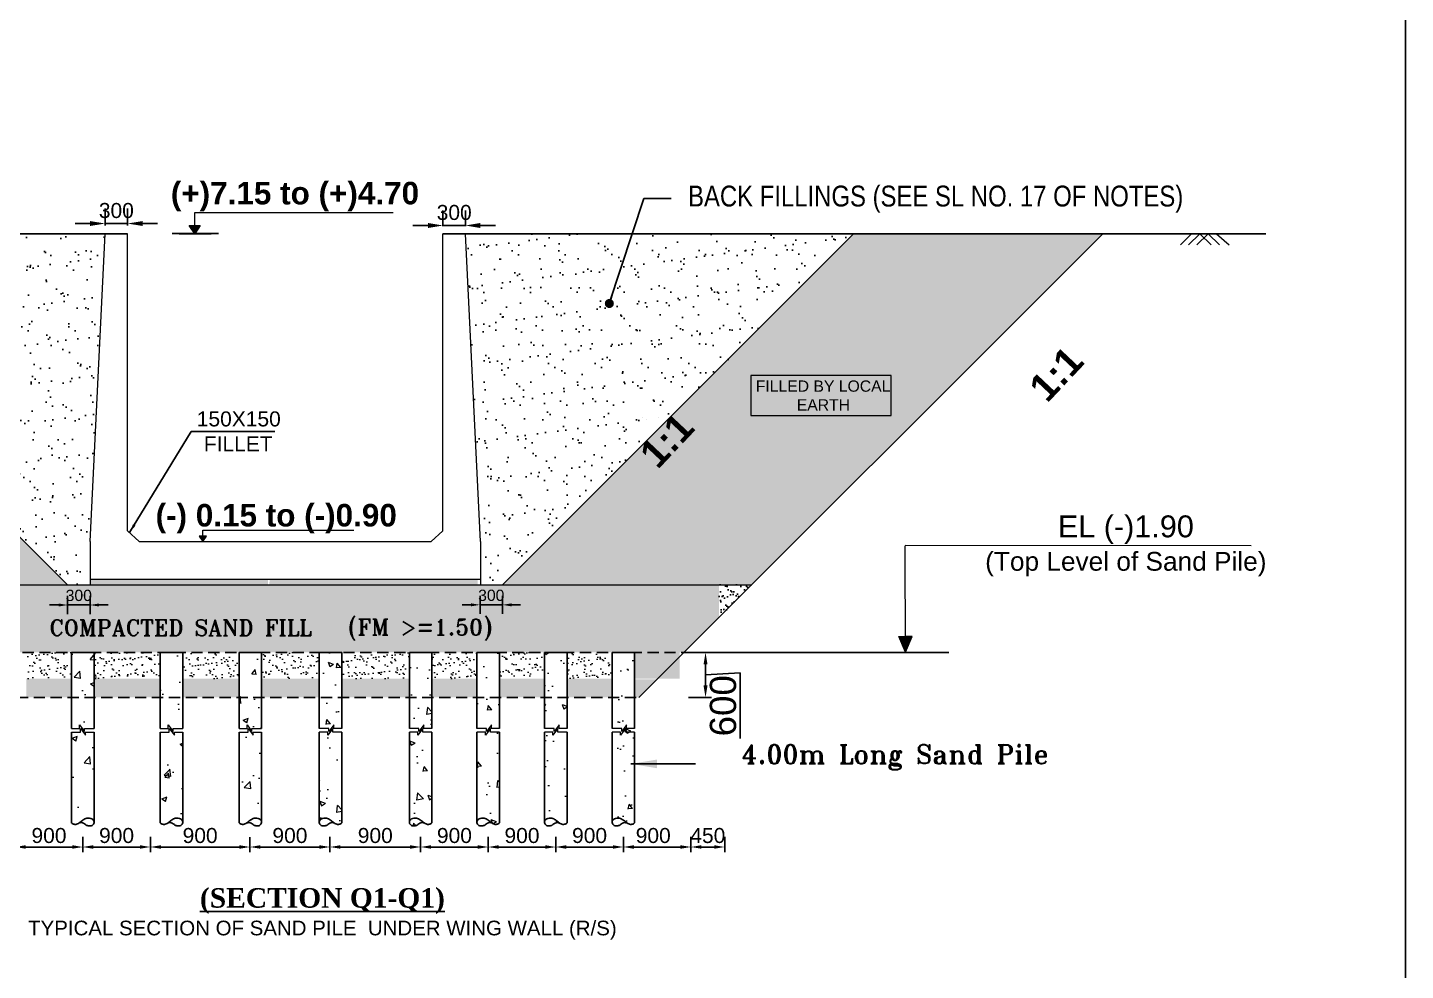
# Model space of a CAD drawing. Extents: x -358915 to 1258323, y -1585493 to -305611.
# Drawn here: x 1066952 to 1085305, y -1493556 to -1480999 of the extents above; entities that cross this region are included whole.
import ezdxf

# ---------------------------------------------------------------- set-up
doc = ezdxf.new("R2010")
doc.units = 0
doc.header["$LTSCALE"] = 300
doc.header["$MEASUREMENT"] = 0
doc.linetypes.add('DASHED', pattern=[0.75, 0.5, -0.25])
doc.layers.get('0').update_dxf_attribs({"linetype": 'CONTINUOUS'})
doc.layers.get('DEFPOINTS').update_dxf_attribs({"linetype": 'CONTINUOUS'})
doc.layers.add('Dim', color=7, linetype='CONTINUOUS', lineweight=9)
doc.layers.add('HATCH', color=252, linetype='CONTINUOUS', lineweight=5)
for name, color, linetype in [('LINE', 7, 'CONTINUOUS'), ('P1', 7, 'CONTINUOUS'), ('TEXT', 10, 'CONTINUOUS'), ('TXT', 7, 'CONTINUOUS')]:
    doc.layers.add(name, color=color, linetype=linetype)
doc.styles.add('Arial', font='arial.ttf')
doc.styles.add('BIG', font='ROMANT.SHX')
doc.styles.add('DIM', font='isocp3.shx')
doc.dimstyles.new('3', dxfattribs={"dimtxt": 225, "dimasz": 350, "dimexe": 100, "dimexo": 25, "dimgap": 9, "dimtad": 0, "dimdec": 0, "dimzin": 0, "dimdsep": 46, "dimtxsty": 'Standard', "dimcen": 0, "dimclrd": 5, "dimclre": 6, "dimclrt": 256, "dimadec": 0, "dimazin": 0, "dimtfac": 1, "dimtdec": 0, "dimtofl": 0, "dimtmove": 2, "dimatfit": 3, "dimfxl": 1, "dimtolj": 1, "dimtzin": 0, "dimarcsym": 0})
doc.dimstyles.new('dim_100', dxfattribs={"dimtxt": 200, "dimasz": 200, "dimexe": 200, "dimexo": 100, "dimgap": 70, "dimtad": 1, "dimdec": 0, "dimzin": 0, "dimdsep": 46, "dimtxsty": 'DIM', "dimcen": 150, "dimclrd": 5, "dimclre": 5, "dimclrt": 7, "dimadec": 0, "dimazin": 0, "dimtfac": 1, "dimtdec": 0, "dimtmove": 0, "dimatfit": 3, "dimfxl": 20, "dimtolj": 1, "dimtzin": 0, "dimarcsym": 0})
doc.dimstyles.new('dim_250', dxfattribs={"dimtxt": 500, "dimasz": 500, "dimexe": 500, "dimexo": 100, "dimgap": 150, "dimtad": 1, "dimdec": 0, "dimzin": 0, "dimdsep": 46, "dimtxsty": 'Arial', "dimcen": 350, "dimclrd": 5, "dimclre": 5, "dimclrt": 7, "dimadec": 0, "dimazin": 0, "dimtfac": 1, "dimtdec": 0, "dimtmove": 0, "dimatfit": 3, "dimfxl": 500, "dimfxlon": 1, "dimtolj": 1, "dimtzin": 0, "dimarcsym": 0})
doc.dimstyles.new('dim_60', dxfattribs={"dimtxt": 120, "dimasz": 120, "dimexe": 60, "dimexo": 60, "dimgap": 50, "dimtad": 1, "dimdec": 0, "dimzin": 0, "dimdsep": 46, "dimtxsty": 'DIM', "dimcen": 0.09, "dimclrd": 5, "dimclre": 5, "dimclrt": 7, "dimadec": 0, "dimazin": 0, "dimtfac": 1, "dimtdec": 0, "dimtmove": 0, "dimatfit": 3, "dimfxl": 1, "dimtolj": 1, "dimtzin": 0, "dimarcsym": 0})
doc.dimstyles.new('dim_70', dxfattribs={"dimtxt": 140, "dimasz": 140, "dimexe": 70, "dimexo": 40, "dimgap": 50, "dimtad": 1, "dimdec": 0, "dimzin": 0, "dimdsep": 46, "dimtxsty": 'Arial', "dimcen": 0.09, "dimclrd": 5, "dimclre": 5, "dimclrt": 7, "dimadec": 0, "dimazin": 0, "dimtfac": 1, "dimtdec": 0, "dimtmove": 0, "dimatfit": 3, "dimfxl": 1, "dimtolj": 1, "dimtzin": 0, "dimarcsym": 0})
doc.dimstyles.new('dim_80', dxfattribs={"dimtxt": 160, "dimasz": 160, "dimexe": 80, "dimexo": 40, "dimgap": 50, "dimtad": 1, "dimdec": 0, "dimzin": 0, "dimdsep": 46, "dimtxsty": 'DIM', "dimcen": 0.09, "dimclrd": 5, "dimclre": 5, "dimclrt": 7, "dimadec": 0, "dimazin": 0, "dimtfac": 1, "dimtdec": 0, "dimtmove": 0, "dimatfit": 3, "dimfxl": 1, "dimtolj": 1, "dimtzin": 0, "dimarcsym": 0})
pattern_1 = [(37.5, (2003.17, -4626.6), (-12.59867, 385.364754), [0, -304, 0, -340, 0, -325]), (7.5, (2003.17, -4626.6), (353.95534, 564.42921), [0, -164, 0, -274, 0, -105]), (327.5, (1757.17, -4626.6), (622.82837, 1.13181), [0, -100, 0, -360, 0, -470]), (317.5, (1757.17, -4626.6), (601.22532, 175.53511), [0, -50, 0, -236, 0, -270])]
pattern_2 = [(37.5, (2003.17, -4626.59), (-5.039469, 154.1459015), [0, -121.6, 0, -136, 0, -130]), (7.5, (2003.17, -4626.6), (141.582136, 225.771685), [0, -65.6, 0, -109.6, 0, -42]), (327.5, (1904.77, -4626.59), (249.131349, 0.452724), [0, -40, 0, -144, 0, -188]), (317.5, (1904.77, -4626.6), (240.490128, 70.214045), [0, -20, 0, -94.4, 0, -108])]

# ---------------------------------------------------------------- blocks, each defined once
blk = doc.blocks.new('*D1541')
at = {"layer": 'DEFPOINTS', "color": 0, "ltscale": 50}
for p in [(1067985, -1483609), (1067985, -1483734), (1068285, -1483734)]:
    blk.add_point(p, dxfattribs=at)
at = {"layer": 'HATCH', "color": 5, "lineweight": -2, "ltscale": 50}
for p, q in [((1067985, -1483634), (1067985, -1483409)), ((1068285, -1483634), (1068285, -1483409)), ((1067785, -1483609), (1067585, -1483609)), ((1068285, -1483609), (1067985, -1483609)), ((1068485, -1483609), (1068685, -1483609))]:
    blk.add_line(p, q, dxfattribs=at)
at = {"layer": 'HATCH', "color": 5, "ltscale": 50}
for points in [[(1067785, -1483576), (1067785, -1483642), (1067985, -1483609)], [(1068485, -1483576), (1068485, -1483642), (1068285, -1483609)]]:
    blk.add_solid(points, dxfattribs=at)
at = {"layer": 'HATCH', "color": 7, "ltscale": 50, "insert": (1068135, -1483437), "char_height": 200, "attachment_point": 5, "style": 'Arial'}
blk.add_mtext('\\A1;300', dxfattribs=at)
blk = doc.blocks.new('*D1542')
at = {"layer": 'DEFPOINTS', "color": 0, "ltscale": 500}
for p in [(1067485, -1488419), (1067785, -1488419), (1067485, -1488689)]:
    blk.add_point(p, dxfattribs=at)
at = {"layer": 'Dim', "color": 5, "lineweight": -2, "ltscale": 500}
for p, q in [((1067485, -1488569), (1067485, -1488809)), ((1067785, -1488569), (1067785, -1488809)), ((1067365, -1488689), (1067245, -1488689)), ((1067785, -1488689), (1067485, -1488689)), ((1067905, -1488689), (1068025, -1488689))]:
    blk.add_line(p, q, dxfattribs=at)
at = {"layer": 'Dim', "color": 5, "ltscale": 500}
for points in [[(1067365, -1488669), (1067365, -1488709), (1067485, -1488689)], [(1067905, -1488669), (1067905, -1488709), (1067785, -1488689)]]:
    blk.add_solid(points, dxfattribs=at)
at = {"layer": 'Dim', "color": 7, "ltscale": 500, "insert": (1067635, -1488562), "char_height": 150, "attachment_point": 5, "style": 'Arial'}
blk.add_mtext('\\A1;300', dxfattribs=at)
blk = doc.blocks.new('*D1543')
at = {"layer": 'DEFPOINTS', "color": 0, "ltscale": 50}
for p in [(1072485, -1483744), (1072785, -1483635), (1072785, -1483744)]:
    blk.add_point(p, dxfattribs=at)
at = {"layer": 'HATCH', "color": 5, "lineweight": -2, "ltscale": 50}
for p, q in [((1072485, -1483644), (1072485, -1483435)), ((1072785, -1483644), (1072785, -1483435)), ((1072285, -1483635), (1072085, -1483635)), ((1072485, -1483635), (1072785, -1483635)), ((1072985, -1483635), (1073185, -1483635))]:
    blk.add_line(p, q, dxfattribs=at)
at = {"layer": 'HATCH', "color": 5, "ltscale": 50}
for points in [[(1072285, -1483602), (1072285, -1483669), (1072485, -1483635)], [(1072985, -1483602), (1072985, -1483669), (1072785, -1483635)]]:
    blk.add_solid(points, dxfattribs=at)
at = {"layer": 'HATCH', "color": 7, "ltscale": 50, "insert": (1072635, -1483463), "char_height": 200, "attachment_point": 5, "style": 'Arial'}
blk.add_mtext('\\A1;300', dxfattribs=at)
blk = doc.blocks.new('*D1544')
at = {"layer": 'DEFPOINTS', "color": 0, "ltscale": 500}
for p in [(1072979, -1488418), (1073279, -1488418), (1073279, -1488687)]:
    blk.add_point(p, dxfattribs=at)
at = {"layer": 'Dim', "color": 5, "lineweight": -2, "ltscale": 500}
for p, q in [((1072979, -1488567), (1072979, -1488807)), ((1073279, -1488567), (1073279, -1488807)), ((1072859, -1488687), (1072739, -1488687)), ((1072979, -1488687), (1073279, -1488687)), ((1073399, -1488687), (1073519, -1488687))]:
    blk.add_line(p, q, dxfattribs=at)
at = {"layer": 'Dim', "color": 5, "ltscale": 500}
for points in [[(1072859, -1488667), (1072859, -1488707), (1072979, -1488687)], [(1073399, -1488667), (1073399, -1488707), (1073279, -1488687)]]:
    blk.add_solid(points, dxfattribs=at)
at = {"layer": 'Dim', "color": 7, "ltscale": 500, "insert": (1073129, -1488561), "char_height": 150, "attachment_point": 5, "style": 'Arial'}
blk.add_mtext('\\A1;300', dxfattribs=at)
blk = doc.blocks.new('RT')
at = {"layer": 'Dim', "ltscale": 50}
h = blk.add_hatch(dxfattribs=at)
h.set_pattern_fill('AR-CONC', color=8, scale=100, style=0)
h.set_pattern_definition([(50, (-3013919.5, 641592.65), (717.26018, -62.75213), [75, -825]), (355, (-3013919.5, 641592.65), (-138.75133, 752.19213), [60, -660]), (100.4514, (-3013859.75, 641587.4), (578.50938, 689.43954), [63.74019, -701.14211]), (46.1842, (-3013919.5, 641792.65), (1067.24105, -165.51901), [112.5, -1237.5]), (96.6356, (-3013830.6, 641778.9), (934.6627, 974.11787), [95.6103, -1051.713]), (351.1842, (-3013919.5, 641792.7), (934.66195, 974.1186), [90, -990]), (21, (-3013819.5, 641742.65), (596.90705, -402.61889), [75, -825]), (326, (-3013819.5, 641742.65), (243.31533, 725.15005), [60, -660]), (71.4514, (-3013769.8, 641709.1), (840.22263, 322.5305), [63.74019, -701.14211]), (37.5, (-3013919.52, 641592.65), (12.159855, 332.893854), [0, -652, 0, -670, 0, -662.5]), (7.5, (-3013919.52, 641592.65), (263.069537, 394.41171), [0, -382, 0, -637, 0, -252.5]), (327.5, (-3014142.52, 641592.65), (533.822436, -22.554872), [0, -250, 0, -780, 0, -1035]), (317.5, (-3014242.52, 641592.65), (583.18617, 100.10498), [0, -325, 0, -518, 0, -735])])
h.paths.add_polyline_path([(150, -2269), (138, -2291), (119, -2305), (97, -2311), (74, -2310), (52, -2302), (33, -2290), (15, -2276), (-6, -2267), (-29, -2266), (-52, -2273), (-64, -2281), (-86, -2289), (-109, -2290), (-130, -2283), (-150, -2271), (-150, 0), (150, 0)])
for points in [[(-150, -1014), (-44, -1014), (-44, -966), (22, -1055), (22, -1014), (150, -1014)], [(-150, -1063), (-29, -1063), (-29, -1015), (38, -1103), (38, -1063), (150, -1063)]]:
    blk.add_lwpolyline(points, dxfattribs=at)
at = {"layer": 'P1', "ltscale": 50}
for points in [[(-150, 0), (-150, -1014)], [(-150, 0), (150, 0)], [(150, 0), (150, -1014)], [(-150, -1063), (-150, -2271)], [(150, -1063), (150, -2253)]]:
    blk.add_lwpolyline(points, dxfattribs=at)
blk.add_spline([(-150, -2271), (-115, -2289), (-72, -2284), (-23, -2252), (15, -2223), (67, -2207), (106, -2210), (132, -2224), (144, -2239), (150, -2253), (150, -2266), (123, -2303), (73, -2309), (38, -2293), (10, -2273), (-18, -2265), (-51, -2273)], degree=3, dxfattribs=at)
blk = doc.blocks.new('PILE.5')
at = {"layer": 'HATCH', "color": 5}
blk.add_blockref('RT', (0, 0), dxfattribs=at)
blk = doc.blocks.new('*D1546')
at = {"layer": 'DEFPOINTS', "color": 0, "ltscale": 50}
for p in [(1068588, -1491742), (1069914, -1491742), (1069914, -1491912)]:
    blk.add_point(p, dxfattribs=at)
at = {"layer": 'HATCH', "color": 5, "lineweight": -2, "ltscale": 50}
for p, q in [((1068588, -1491782), (1068588, -1491982)), ((1069914, -1491782), (1069914, -1491982)), ((1068728, -1491912), (1069774, -1491912))]:
    blk.add_line(p, q, dxfattribs=at)
at = {"layer": 'HATCH', "color": 5, "ltscale": 50}
for points in [[(1068728, -1491888), (1068728, -1491935), (1068588, -1491912)], [(1069774, -1491888), (1069774, -1491935), (1069914, -1491912)]]:
    blk.add_solid(points, dxfattribs=at)
at = {"layer": 'HATCH', "color": 7, "ltscale": 50, "insert": (1069251, -1491760), "char_height": 200, "attachment_point": 5, "style": 'Arial'}
blk.add_mtext('\\A1;900', dxfattribs=at)
blk = doc.blocks.new('*D1547')
at = {"layer": 'DEFPOINTS', "color": 0, "ltscale": 50}
for p in [(1067688, -1491742), (1068588, -1491735), (1068588, -1491912)]:
    blk.add_point(p, dxfattribs=at)
at = {"layer": 'HATCH', "color": 5, "lineweight": -2, "ltscale": 50}
for p, q in [((1067688, -1491782), (1067688, -1491982)), ((1068588, -1491775), (1068588, -1491982)), ((1067828, -1491912), (1068448, -1491912))]:
    blk.add_line(p, q, dxfattribs=at)
at = {"layer": 'HATCH', "color": 5, "ltscale": 50}
for points in [[(1067828, -1491888), (1067828, -1491935), (1067688, -1491912)], [(1068448, -1491888), (1068448, -1491935), (1068588, -1491912)]]:
    blk.add_solid(points, dxfattribs=at)
at = {"layer": 'HATCH', "color": 7, "ltscale": 50, "insert": (1068138, -1491760), "char_height": 200, "attachment_point": 5, "style": 'Arial'}
blk.add_mtext('\\A1;900', dxfattribs=at)
blk = doc.blocks.new('*D1548')
at = {"layer": 'DEFPOINTS', "color": 0, "ltscale": 50}
for p in [(1066788, -1491742), (1067688, -1491735), (1067688, -1491912)]:
    blk.add_point(p, dxfattribs=at)
at = {"layer": 'HATCH', "color": 5, "lineweight": -2, "ltscale": 50}
for p, q in [((1066788, -1491782), (1066788, -1491982)), ((1067688, -1491775), (1067688, -1491982)), ((1066928, -1491912), (1067548, -1491912))]:
    blk.add_line(p, q, dxfattribs=at)
at = {"layer": 'HATCH', "color": 5, "ltscale": 50}
for points in [[(1066928, -1491888), (1066928, -1491935), (1066788, -1491912)], [(1067548, -1491888), (1067548, -1491935), (1067688, -1491912)]]:
    blk.add_solid(points, dxfattribs=at)
at = {"layer": 'HATCH', "color": 7, "ltscale": 50, "insert": (1067238, -1491760), "char_height": 200, "attachment_point": 5, "style": 'Arial'}
blk.add_mtext('\\A1;900', dxfattribs=at)
blk = doc.blocks.new('*D1550')
at = {"layer": 'DEFPOINTS', "color": 0, "ltscale": 50}
for p in [(1069914, -1491742), (1070980, -1491735), (1070980, -1491912)]:
    blk.add_point(p, dxfattribs=at)
at = {"layer": 'HATCH', "color": 5, "lineweight": -2, "ltscale": 50}
for p, q in [((1069914, -1491782), (1069914, -1491982)), ((1070980, -1491775), (1070980, -1491982)), ((1070054, -1491912), (1070840, -1491912))]:
    blk.add_line(p, q, dxfattribs=at)
at = {"layer": 'HATCH', "color": 5, "ltscale": 50}
for points in [[(1070054, -1491888), (1070054, -1491935), (1069914, -1491912)], [(1070840, -1491888), (1070840, -1491935), (1070980, -1491912)]]:
    blk.add_solid(points, dxfattribs=at)
at = {"layer": 'HATCH', "color": 7, "ltscale": 50, "insert": (1070447, -1491760), "char_height": 200, "attachment_point": 5, "style": 'Arial'}
blk.add_mtext('\\A1;900', dxfattribs=at)
blk = doc.blocks.new('*D1551')
at = {"layer": 'DEFPOINTS', "color": 0, "ltscale": 50}
for p in [(1070980, -1491775), (1072188, -1491735), (1072188, -1491912)]:
    blk.add_point(p, dxfattribs=at)
at = {"layer": 'HATCH', "color": 5, "lineweight": -2, "ltscale": 50}
for p, q in [((1070980, -1491815), (1070980, -1491982)), ((1072188, -1491775), (1072188, -1491982)), ((1071120, -1491912), (1072048, -1491912))]:
    blk.add_line(p, q, dxfattribs=at)
at = {"layer": 'HATCH', "color": 5, "ltscale": 50}
for points in [[(1071120, -1491888), (1071120, -1491935), (1070980, -1491912)], [(1072048, -1491888), (1072048, -1491935), (1072188, -1491912)]]:
    blk.add_solid(points, dxfattribs=at)
at = {"layer": 'HATCH', "color": 7, "ltscale": 50, "insert": (1071584, -1491760), "char_height": 200, "attachment_point": 5, "style": 'Arial'}
blk.add_mtext('\\A1;900', dxfattribs=at)
blk = doc.blocks.new('*D1552')
at = {"layer": 'DEFPOINTS', "color": 0, "ltscale": 50}
for p in [(1072188, -1491742), (1073088, -1491735), (1073088, -1491912)]:
    blk.add_point(p, dxfattribs=at)
at = {"layer": 'HATCH', "color": 5, "lineweight": -2, "ltscale": 50}
for p, q in [((1072188, -1491782), (1072188, -1491982)), ((1073088, -1491775), (1073088, -1491982)), ((1072328, -1491912), (1072948, -1491912))]:
    blk.add_line(p, q, dxfattribs=at)
at = {"layer": 'HATCH', "color": 5, "ltscale": 50}
for points in [[(1072328, -1491888), (1072328, -1491935), (1072188, -1491912)], [(1072948, -1491888), (1072948, -1491935), (1073088, -1491912)]]:
    blk.add_solid(points, dxfattribs=at)
at = {"layer": 'HATCH', "color": 7, "ltscale": 50, "insert": (1072638, -1491760), "char_height": 200, "attachment_point": 5, "style": 'Arial'}
blk.add_mtext('\\A1;900', dxfattribs=at)
blk = doc.blocks.new('*D1553')
at = {"layer": 'DEFPOINTS', "color": 0, "ltscale": 50}
for p in [(1073088, -1491742), (1073988, -1491735), (1073988, -1491912)]:
    blk.add_point(p, dxfattribs=at)
at = {"layer": 'HATCH', "color": 5, "lineweight": -2, "ltscale": 50}
for p, q in [((1073088, -1491782), (1073088, -1491982)), ((1073988, -1491775), (1073988, -1491982)), ((1073228, -1491912), (1073848, -1491912))]:
    blk.add_line(p, q, dxfattribs=at)
at = {"layer": 'HATCH', "color": 5, "ltscale": 50}
for points in [[(1073228, -1491888), (1073228, -1491935), (1073088, -1491912)], [(1073848, -1491888), (1073848, -1491935), (1073988, -1491912)]]:
    blk.add_solid(points, dxfattribs=at)
at = {"layer": 'HATCH', "color": 7, "ltscale": 50, "insert": (1073538, -1491760), "char_height": 200, "attachment_point": 5, "style": 'Arial'}
blk.add_mtext('\\A1;900', dxfattribs=at)
blk = doc.blocks.new('*D1554')
at = {"layer": 'DEFPOINTS', "color": 0, "ltscale": 50}
for p in [(1073988, -1491742), (1074888, -1491735), (1074888, -1491912)]:
    blk.add_point(p, dxfattribs=at)
at = {"layer": 'HATCH', "color": 5, "lineweight": -2, "ltscale": 50}
for p, q in [((1073988, -1491782), (1073988, -1491982)), ((1074888, -1491775), (1074888, -1491982)), ((1074128, -1491912), (1074748, -1491912))]:
    blk.add_line(p, q, dxfattribs=at)
at = {"layer": 'HATCH', "color": 5, "ltscale": 50}
for points in [[(1074128, -1491888), (1074128, -1491935), (1073988, -1491912)], [(1074748, -1491888), (1074748, -1491935), (1074888, -1491912)]]:
    blk.add_solid(points, dxfattribs=at)
at = {"layer": 'HATCH', "color": 7, "ltscale": 50, "insert": (1074438, -1491760), "char_height": 200, "attachment_point": 5, "style": 'Arial'}
blk.add_mtext('\\A1;900', dxfattribs=at)
blk = doc.blocks.new('*D1555')
at = {"layer": 'DEFPOINTS', "color": 0, "ltscale": 50}
for p in [(1074888, -1491742), (1075788, -1491735), (1075788, -1491912)]:
    blk.add_point(p, dxfattribs=at)
at = {"layer": 'HATCH', "color": 5, "lineweight": -2, "ltscale": 50}
for p, q in [((1074888, -1491782), (1074888, -1491982)), ((1075788, -1491775), (1075788, -1491982)), ((1075028, -1491912), (1075648, -1491912))]:
    blk.add_line(p, q, dxfattribs=at)
at = {"layer": 'HATCH', "color": 5, "ltscale": 50}
for points in [[(1075028, -1491888), (1075028, -1491935), (1074888, -1491912)], [(1075648, -1491888), (1075648, -1491935), (1075788, -1491912)]]:
    blk.add_solid(points, dxfattribs=at)
at = {"layer": 'HATCH', "color": 7, "ltscale": 50, "insert": (1075286, -1491760), "char_height": 200, "attachment_point": 5, "style": 'Arial'}
blk.add_mtext('\\A1;900', dxfattribs=at)
blk = doc.blocks.new('*D1556')
at = {"layer": 'DEFPOINTS', "color": 0, "ltscale": 50}
for p in [(1075788, -1491742), (1076238, -1491735), (1076238, -1491912)]:
    blk.add_point(p, dxfattribs=at)
at = {"layer": 'HATCH', "color": 5, "lineweight": -2, "ltscale": 50}
for p, q in [((1075788, -1491782), (1075788, -1491982)), ((1076238, -1491775), (1076238, -1491982)), ((1075928, -1491912), (1076098, -1491912))]:
    blk.add_line(p, q, dxfattribs=at)
at = {"layer": 'HATCH', "color": 5, "ltscale": 50}
for points in [[(1075928, -1491888), (1075928, -1491935), (1075788, -1491912)], [(1076098, -1491888), (1076098, -1491935), (1076238, -1491912)]]:
    blk.add_solid(points, dxfattribs=at)
at = {"layer": 'HATCH', "color": 7, "ltscale": 50, "insert": (1076013, -1491760), "char_height": 200, "attachment_point": 5, "style": 'Arial'}
blk.add_mtext('\\A1;450', dxfattribs=at)
blk = doc.blocks.new('*D1705')
at = {"layer": 'DEFPOINTS', "color": 0, "ltscale": 500}
for p in [(1075861, -1489321), (1075983, -1489321), (1075716, -1489921)]:
    blk.add_point(p, dxfattribs=at)
at = {"layer": 'Dim', "color": 5, "lineweight": -2, "ltscale": 500}
for p, q in [((1075901, -1489321), (1076063, -1489321)), ((1075983, -1489761), (1075983, -1489481)), ((1075983, -1489621), (1076445, -1489594)), ((1076445, -1489594), (1076445, -1490468)), ((1075756, -1489921), (1076063, -1489921))]:
    blk.add_line(p, q, dxfattribs=at)
at = {"layer": 'Dim', "color": 5, "ltscale": 500}
for points in [[(1075956, -1489481), (1076009, -1489481), (1075983, -1489321)], [(1075956, -1489761), (1076009, -1489761), (1075983, -1489921)]]:
    blk.add_solid(points, dxfattribs=at)
at = {"layer": 'Dim', "color": 7, "ltscale": 500, "insert": (1076217, -1490031), "char_height": 350, "attachment_point": 5, "rotation": 90, "style": 'Arial'}
blk.add_mtext('\\A1;600', dxfattribs=at)

msp = doc.modelspace()

# ---------------------------------------------------------------- hatches: boundary and pattern name
at = {"layer": 'Dim', "ltscale": 500}
h = msp.add_hatch(color=15, dxfattribs=at)
h.dxf.hatch_style = 1
h.paths.add_polyline_path([(1069178.8, -1483633.3), (1069104.2, -1483633.3), (1069178.8, -1483744.1)])
h.paths.add_polyline_path([(1069253.3, -1483633.3), (1069178.8, -1483633.3), (1069178.8, -1483744.1)])
h = msp.add_hatch(color=15, dxfattribs=at)
h.dxf.hatch_style = 1
h.paths.add_polyline_path([(1069285.9, -1487770.2), (1069236.2, -1487770.2), (1069285.9, -1487844.1)])
h.paths.add_polyline_path([(1069335.6, -1487770.2), (1069285.9, -1487770.2), (1069285.9, -1487844.1)])
h = msp.add_hatch(color=8, dxfattribs=at)
h.dxf.hatch_style = 1
h.paths.add_polyline_path([(1078733.2, -1489109.1), (1078646.4, -1489109.1), (1078559.5, -1489109.1), (1078646.4, -1489316.4)])
at = {"layer": 'LINE', "lineweight": 9, "ltscale": 50}
h = msp.add_hatch(dxfattribs=at)
h.set_pattern_fill('AR-SAND', color=0, scale=80, style=0)
h.set_pattern_definition(pattern_2)
h.paths.add_polyline_path([(1062810.1, -1483744.1), (1058607.6, -1483744.1), (1063282.6, -1488419.1), (1067485.1, -1488419.1)])
h.paths.add_polyline_path([(1064189.7, -1486166.6), (1062322, -1486166.6), (1062322, -1485632.4), (1064189.7, -1485632.4)], flags=16)
h.paths.add_polyline_path([(1062324, -1486171.6), (1064192.6, -1486171.6), (1064192.6, -1485612.5), (1062324, -1485612.5)], flags=24)
at = {"layer": 'LINE', "ltscale": 50}
h = msp.add_hatch(dxfattribs=at)
h.set_pattern_fill('AR-SAND', color=4, scale=200, style=0)
h.set_pattern_definition(pattern_1)
h.paths.add_polyline_path([(1067985.1, -1483744.1), (1062810.1, -1483744.1), (1067486, -1488420), (1067785.1, -1488420.1), (1067785.1, -1487844.1)])
h = msp.add_hatch(dxfattribs=at)
h.set_pattern_fill('AR-SAND', color=4, scale=200, style=0)
h.set_pattern_definition(pattern_1)
h.paths.add_polyline_path([(1072791.2, -1483744.1), (1077966.2, -1483744.1), (1073290.3, -1488420), (1072991.2, -1488420.1), (1072991.2, -1487844.1)])
at = {"layer": 'LINE', "lineweight": 9, "ltscale": 50}
h = msp.add_hatch(dxfattribs=at)
h.set_pattern_fill('AR-SAND', color=0, scale=80, style=0)
h.set_pattern_definition(pattern_2)
h.paths.add_polyline_path([(1073279, -1488419.1), (1075299.8, -1488419.1), (1075297.9, -1487894.3), (1077120.9, -1487895.6), (1081272.4, -1483744.1), (1077954, -1483744.1)])
h.paths.add_polyline_path([(1076586.6, -1486166.6), (1076586.6, -1485632.4), (1078454.2, -1485632.4), (1078454.2, -1486166.6)], flags=16)
h.paths.add_polyline_path([(1081272.4, -1483744.1), (1077954, -1483744.1), (1073279, -1488419.1), (1076597.4, -1488419.1)])
h.paths.add_polyline_path([(1074988.7, -1486597), (1075540.7, -1486011.8), (1075944.2, -1486392.3), (1075392.2, -1486977.6)], flags=25)
h.paths.add_polyline_path([(1076591.1, -1485660), (1078457.9, -1485660), (1078457.9, -1486137.7), (1076591.1, -1486137.7)], flags=24)
h = msp.add_hatch(dxfattribs=at)
h.set_pattern_fill('AR-SAND', color=0, scale=80, style=0)
h.set_pattern_definition(pattern_2)
h.paths.add_polyline_path([(1081272.4, -1483744.1), (1077954, -1483744.1), (1073279, -1488419.1), (1075299.8, -1488419.1), (1075297.9, -1487894.3), (1077120.9, -1487895.6)])
h.paths.add_polyline_path([(1078454.2, -1485632.4), (1078454.2, -1486166.6), (1076586.6, -1486166.6), (1076586.6, -1485632.4)], flags=16)
h.paths.add_polyline_path([(1074988.7, -1486597), (1075540.7, -1486011.8), (1075944.2, -1486392.3), (1075392.2, -1486977.6)], flags=25)
h.paths.add_polyline_path([(1076591.1, -1485660), (1078457.9, -1485660), (1078457.9, -1486137.7), (1076591.1, -1486137.7)], flags=24)
at = {"layer": 'LINE', "lineweight": 15}
h = msp.add_hatch(dxfattribs=at)
h.set_pattern_fill('AR-CONC', color=1, scale=20, style=0)
h.set_pattern_definition([(50, (780150.57, -1523284.33), (143.452037, -12.550427), [15, -165]), (355, (780150.57, -1523284.33), (-27.75027, 150.43843), [12, -132]), (100.451444, (780162.53, -1523285.37), (115.70177, 137.888), [12.74804, -140.22842]), (46.1842, (780150.57, -1523244.33), (213.44827, -33.10386), [22.5, -247.5]), (96.635635, (780168.36, -1523247.09), (186.93239, 194.82372), [19.12207, -210.34275]), (351.18416, (780150.57, -1523244.33), (186.93239, 194.82372), [18, -198]), (21, (780170.57, -1523254.33), (119.38141, -80.52378), [15, -165]), (326, (780170.57, -1523254.33), (48.66307, 145.03001), [12, -132]), (71.451445, (780180.52, -1523261.04), (168.044475, 64.50623), [12.74804, -140.22842]), (37.5, (780150.574, -1523284.33), (2.431971, 66.578771), [0, -130.4, 0, -134, 0, -132.5]), (7.5, (780150.574, -1523284.33), (52.613907, 78.882342), [0, -76.4, 0, -127.4, 0, -50.5]), (327.5, (780105.974, -1523284.33), (106.764487, -4.510974), [0, -50, 0, -156, 0, -207]), (317.5, (780085.97, -1523284.33), (116.637234, 20.020996), [0, -65, 0, -103.6, 0, -147])])
h.paths.add_polyline_path([(1070155.7, -1488419.1), (1070155.7, -1488344.1), (1067785.1, -1488344.1), (1067785.1, -1488419.1)])
h.paths.add_polyline_path([(1072949.7, -1488419.1), (1072949.7, -1488344.1), (1070179.7, -1488344.1), (1070170.3, -1488420.6)])
at = {"layer": 'LINE', "lineweight": 9, "ltscale": 50}
h = msp.add_hatch(dxfattribs=at)
h.set_pattern_fill('AR-SAND', color=0, scale=80, style=0)
h.set_pattern_definition(pattern_2)
h.paths.add_polyline_path([(1075695.7, -1489320.8), (1076161.7, -1488854.8), (1076160.1, -1488419.1), (1063282.6, -1488419.1), (1064184.3, -1489320.8)])
h.paths.add_polyline_path([(1067432.2, -1488448.2), (1067838, -1488448.2), (1067838, -1488676.5), (1067432.2, -1488676.5)], flags=24)
h.paths.add_polyline_path([(1072926.4, -1488446.7), (1073332.2, -1488446.7), (1073332.2, -1488674.9), (1072926.4, -1488674.9)], flags=24)
h.paths.add_polyline_path([(1071236, -1489242.9), (1073527.2, -1489242.9), (1073527.2, -1488754.1), (1071236, -1488754.1)], flags=24)
h.paths.add_polyline_path([(1067219.7, -1489151.8), (1071267.4, -1489151.8), (1071267.4, -1488831.1), (1067219.7, -1488831.1)], flags=24)
at = {"layer": 'LINE'}
h = msp.add_hatch(dxfattribs=at)
h.set_pattern_fill('AR-SAND', color=256, scale=70, style=0)
h.set_pattern_definition([(37.5, (2003.17, -4626.59), (-4.409535, 134.877664), [0, -106.4, 0, -119, 0, -113.75]), (7.5, (2003.17, -4626.59), (123.88437, 197.550225), [0, -57.4, 0, -95.9, 0, -36.75]), (327.5, (1917.07, -4626.59), (217.98993, 0.396134), [0, -35, 0, -126, 0, -164.5]), (317.5, (1917.07, -4626.59), (210.428862, 61.43729), [0, -17.5, 0, -82.6, 0, -94.5])])
h.paths.add_polyline_path([(1076160.1, -1488419.1), (1076161.7, -1488854.8), (1076597.4, -1488419.1)])
at = {"layer": 'LINE', "lineweight": 9, "ltscale": 50}
h = msp.add_hatch(dxfattribs=at)
h.set_pattern_fill('AR-SAND', color=0, scale=80, style=0)
h.set_pattern_definition([(37.5, (0, 0), (-5.039469, 154.1459015), [0, -121.6, 0, -136, 0, -130]), (7.5, (0, 0), (141.582136, 225.771685), [0, -65.6, 0, -109.6, 0, -42]), (327.5, (-98.4, 0), (249.131349, 0.452724), [0, -40, 0, -144, 0, -188]), (317.5, (-98.4, 0), (240.490128, 70.214045), [0, -20, 0, -94.4, 0, -108])])
h.paths.add_polyline_path([(1075338.1, -1489678.4), (1075038.1, -1489678.4), (1075038.1, -1489920.8), (1075095.7, -1489920.8)])
h.paths.add_polyline_path([(1074738.1, -1489670.7), (1074138.1, -1489670.7), (1074138.1, -1489920.8), (1074738.1, -1489920.8)])
h.paths.add_polyline_path([(1073838.1, -1489670.7), (1073238.1, -1489670.7), (1073238.1, -1489920.8), (1073838.1, -1489920.8)])
h.paths.add_polyline_path([(1072938.1, -1489670.7), (1072338.1, -1489670.7), (1072338.1, -1489920.8), (1072938.1, -1489920.8)])
h.paths.add_polyline_path([(1072038.1, -1489670.7), (1071138.1, -1489670.7), (1071138.1, -1489920.8), (1072038.1, -1489920.8)])
h.paths.add_polyline_path([(1070838.1, -1489670.7), (1070069.5, -1489670.7), (1070069.5, -1489920.8), (1070838.1, -1489920.8)])
h.paths.add_polyline_path([(1069769.5, -1489670.7), (1069019.5, -1489670.7), (1069019.5, -1489920.8), (1069769.5, -1489920.8)])
h.paths.add_polyline_path([(1068719.5, -1489670.7), (1067838.1, -1489670.7), (1067838.1, -1489920.8), (1068719.5, -1489920.8)])
h.paths.add_polyline_path([(1067538.1, -1489670.7), (1066938.1, -1489670.7), (1066938.1, -1489920.8), (1067538.1, -1489920.8)])
h.paths.add_polyline_path([(1066638.1, -1489670.7), (1066038.1, -1489670.7), (1066038.1, -1489920.8), (1066638.1, -1489920.8)])
h.paths.add_polyline_path([(1065738.1, -1489670.7), (1065138.1, -1489670.7), (1065138.1, -1489920.8), (1065738.1, -1489920.8)])
h.paths.add_polyline_path([(1064838.1, -1489670.7), (1064534.1, -1489670.7), (1064784.3, -1489920.8), (1064838.1, -1489920.8)])
h.paths.add_polyline_path([(1075638.1, -1489670.7), (1075638.1, -1489320.8), (1075038.1, -1489320.8), (1075038.1, -1489670.7)])
h = msp.add_hatch(dxfattribs=at)
h.set_pattern_fill('AR-SAND', color=0, scale=80, style=0)
h.set_pattern_definition(pattern_2)
h.paths.add_polyline_path([(1067538.1, -1489670.7), (1067538.1, -1489320.8), (1066938.1, -1489320.8), (1066938.1, -1489670.7)])
h.paths.add_polyline_path([(1068719.5, -1489670.7), (1068719.5, -1489320.8), (1067838.1, -1489320.8), (1067838.1, -1489670.7)])
h = msp.add_hatch(dxfattribs=at)
h.set_pattern_fill('AR-SAND', color=0, scale=80, style=0)
h.set_pattern_definition(pattern_2)
h.paths.add_polyline_path([(1069769.5, -1489320.8), (1069019.5, -1489320.8), (1069019.5, -1489670.7), (1069769.5, -1489670.7)])
h.paths.add_polyline_path([(1070838.1, -1489670.7), (1070838.1, -1489320.8), (1070069.5, -1489320.8), (1070069.5, -1489670.7)])
h = msp.add_hatch(dxfattribs=at)
h.set_pattern_fill('AR-SAND', color=0, scale=80, style=0)
h.set_pattern_definition(pattern_2)
h.paths.add_polyline_path([(1072038.1, -1489320.8), (1071138.1, -1489320.8), (1071138.1, -1489670.7), (1072038.1, -1489670.7)])
h.paths.add_polyline_path([(1072938.1, -1489320.8), (1072338.1, -1489320.8), (1072338.1, -1489670.7), (1072938.1, -1489670.7)])
h = msp.add_hatch(dxfattribs=at)
h.set_pattern_fill('AR-SAND', color=0, scale=80, style=0)
h.set_pattern_definition(pattern_2)
h.paths.add_polyline_path([(1073238.1, -1489320.8), (1073238.1, -1489670.7), (1073838.1, -1489670.7), (1073838.1, -1489320.8)])
h.paths.add_polyline_path([(1074738.1, -1489670.7), (1074738.1, -1489320.8), (1074138.1, -1489320.8), (1074138.1, -1489670.7)])

# ---------------------------------------------------------------- linework, layer by layer
at = {"color": 7, "lineweight": 15}
for p, q in [((1067785.1, -1487844.1), (1067985.1, -1483744.1)), ((1068285.1, -1487699.7), (1068285.1, -1483744.1)), ((1072484.7, -1487699.7), (1072484.7, -1483744.1)), ((1072984.7, -1487844.1), (1072784.7, -1483744.1)), ((1073229.6, -1483744.1), (1072929.6, -1483744.1)), ((1067785.1, -1487844.1), (1067785.1, -1488419.1)), ((1068285.1, -1487699.7), (1068440, -1487844.1)), ((1068440, -1487844.1), (1070388.1, -1487844.1)), ((1070388.1, -1487844.1), (1072329.7, -1487844.1)), ((1072484.7, -1487699.7), (1072329.7, -1487844.1)), ((1072984.7, -1487844.1), (1072984.7, -1488419.1)), ((1067785.1, -1488344.1), (1070388.1, -1488344.1)), ((1070388.1, -1488344.1), (1072984.7, -1488344.1)), ((1067785.1, -1488419.1), (1070388.1, -1488419.1)), ((1070388.1, -1488419.1), (1072984.7, -1488419.1))]:
    msp.add_line(p, q, dxfattribs=at)
at = {"layer": 'Dim', "ltscale": 500}
msp.add_line((1078641.3, -1487894.3), (1083248.8, -1487897.6, 0), dxfattribs=at)
for points in [[(1069180.6, -1483633.3), (1069180.6, -1483460.1), (1071822.3, -1483460.1)], [(1069285.9, -1487770.2), (1069285.9, -1487694.3), (1071297.4, -1487694.3)], [(1078646.4, -1489316.4), (1078641.3, -1487899.2)], [(1078646.4, -1489316.4), (1078559.5, -1489108.8), (1078646.4, -1489109.1)], [(1078646.4, -1489316.4), (1078733.2, -1489108.8), (1078646.4, -1489109.1)]]:
    msp.add_lwpolyline(points, dxfattribs=at)
for points in [[(1069178.8, -1483744.1), (1069104.2, -1483633.3), (1069253.3, -1483633.3)], [(1069285.9, -1487844.1), (1069335.6, -1487770.2), (1069236.2, -1487770.2)]]:
    msp.add_lwpolyline(points, close=True, dxfattribs=at)
at = {"layer": 'HATCH', "color": 8, "lineweight": 15}
msp.add_line((1068972.4, -1483744.1), (1069395.9, -1483744.1), dxfattribs=at)
for points in [[(1082456.7, -1483744.1), (1082306.9, -1483893.9)], [(1082567, -1483744.1), (1082417.2, -1483893.9)], [(1082677.3, -1483744.1), (1082527.5, -1483893.9)], [(1082567, -1483744.1), (1082716.8, -1483893.9)], [(1082677.3, -1483744.1), (1082827.1, -1483893.9)], [(1082787.6, -1483744.1), (1082959.3, -1483893.9)]]:
    msp.add_lwpolyline(points, dxfattribs=at)
at = {"layer": 'HATCH', "color": 5, "ltscale": 50}
msp.add_lwpolyline([(1078454.2, -1485632.4), (1076586.6, -1485632.4), (1076586.6, -1486166.6), (1078454.2, -1486166.6)], close=True, dxfattribs=at)
msp.add_lwpolyline([(1063282.6, -1488419.1), (1076597.4, -1488419.1)], dxfattribs=at)
at = {"layer": 'LINE'}
for p, q in [((1057556.3, -1483744.1), (1068285.1, -1483744.1)), ((1072484.7, -1483744.1), (1083446.1, -1483744.1))]:
    msp.add_line(p, q, dxfattribs=at)
at = {"layer": 'LINE', "color": 3, "ltscale": 0.5}
for p, q in [((1068877, -1483742.5), (1069496.6, -1483742.5)), ((1075695.7, -1489320.8), (1079221.2, -1489320.8))]:
    msp.add_line(p, q, dxfattribs=at)
at = {"layer": 'LINE', "linetype": 'DASHED'}
for p, q in [((1064184.3, -1489320.8), (1075695.7, -1489320.8)), ((1064784.3, -1489920.8), (1075095.7, -1489920.8))]:
    msp.add_line(p, q, dxfattribs=at)
at = {"layer": 'LINE'}
msp.add_lwpolyline([(1085305.1, -1509316.5), (1027504.3, -1509316.5), (1027504.3, -1468443), (1085305.1, -1468443)], close=True, dxfattribs=at)
for points in [[(1062810.1, -1483744.1), (1067485.1, -1488419.1)], [(1077954, -1483744.1), (1073279, -1488419.1)], [(1081272.4, -1483744.1), (1075095.7, -1489920.8)]]:
    msp.add_lwpolyline(points, dxfattribs=at)

# ---------------------------------------------------------------- block references
at = {"layer": 'HATCH', "color": 5}
for p in [(1067688.1, -1489320.8), (1068869.5, -1489320.8), (1069919.5, -1489320.8)]:
    msp.add_blockref('PILE.5', p, dxfattribs=at)
at = {"layer": 'HATCH', "color": 5, "xscale": -1}
for p in [(1070988.1, -1489320.8), (1072188.1, -1489320.8), (1073088.1, -1489320.8), (1073988.1, -1489320.8), (1074888.1, -1489320.8)]:
    msp.add_blockref('PILE.5', p, dxfattribs=at)

# ---------------------------------------------------------------- texts
at = {"layer": 'LINE', "style": 'BIG'}
for s, p in [('COMPACTED SAND FILL', (1067242.6, -1489098.4)), (' (FM >=1.50)', (1071073.1, -1489090.1))]:
    msp.add_text(s, height=213.84, dxfattribs=at).set_placement(p)
at = {"layer": 'LINE', "char_height": 250, "width": 11058.005, "attachment_point": 8, "style": 'BIG'}
for s, insert in [('\\P{\\fArial Narrow|b0|i0|c0|p34;\\H1.1111x;\\C7;BACK FILLINGS (SEE SL NO. 17 OF NOTES)}', (1079047.7, -1483465.8)), ('4.00m Long Sand Pile', (1078507.3, -1490884.5))]:
    msp.add_mtext(s, dxfattribs=dict(at, insert=insert))
at = {"layer": 'TEXT', "ltscale": 500, "char_height": 368.794, "width": 1223.642, "attachment_point": 5, "rotation": 46.6755, "style": 'Arial'}
for insert in [(1080652.8, -1485611.4), (1075466.4, -1486494.7)]:
    msp.add_mtext('{\\fArial|b1|i0|c0|p34;\\C6;1:1}', dxfattribs=dict(at, insert=insert))
at = {"layer": 'TEXT', "color": 0, "insert": (1076628.6, -1485898.9), "char_height": 150, "width": 1814.649, "attachment_point": 4, "style": 'Arial'}
msp.add_mtext('\\pi22.877;FILLED BY LOCAL \\P\\pi568.96;EARTH', dxfattribs=at)
at = {"layer": 'TEXT', "color": 6, "insert": (1081580.9, -1487902, 0), "char_height": 250, "width": 4868.751, "attachment_point": 5, "style": 'Arial'}
msp.add_mtext('{\\H1.167x;\\C7;EL (-)1.90\\P\\H0.8571x;(Top Level of Sand Pile)}', dxfattribs=at)
at = {"layer": 'TXT', "color": 0, "style": 'Arial'}
for s, insert, char_height, width, attachment_point in [('{\\fArial|b1|i0|c0|p34;\\C6;(+)7.15 to (+)4.70}', (1070514.1, -1483249.2), 300, 4316.247, 5), ('\\pi384.95;150X150\\P\\pi478.61;FILLET', (1068821.5, -1486377.6), 200, 1844.802, 4), ('{\\fArial|b1|i0|c0|p34;\\C6;(-) 0.15 to (-)0.90}', (1070264.7, -1487538.8), 300, 4316.247, 5)]:
    msp.add_mtext(s, dxfattribs=dict(at, insert=insert, char_height=char_height, width=width, attachment_point=attachment_point))
at = {"layer": 'TXT', "color": 6, "ltscale": 50, "insert": (1070879.6, -1492459.7, 0), "char_height": 260, "width": 10184.473, "attachment_point": 2}
msp.add_mtext('{\\fTimes New Roman|b1|i0|c0|p18;\\L(SECTION Q1-Q1)\\P\\fArial|b0|i0|c0|p34;\\H0.75x;\\l\\C0;TYPICAL SECTION OF SAND PILE  UNDER WING WALL (R/S)}', dxfattribs=at)

# ---------------------------------------------------------------- dimensions: what is measured, and where the dimension line sits
at = {"layer": 'Dim', "ltscale": 500}
for base, p1, p2, picture, middle in [((1067485.1, -1488689), (1067785.1, -1488419.1), (1067485.1, -1488419.1), '*D1542', (1067635.1, -1488689)), ((1073279.0337, -1488687.4365), (1072979.4904, -1488417.5899), (1073279.0337, -1488417.5899), '*D1544', (1073129.2621, -1488687.4365))]:
    dim = msp.add_linear_dim(base=base, p1=p1, p2=p2, dimstyle='dim_60', override={"dimtxt": 150, "dimexe": 120, "dimtxsty": 'Arial', "dimfxl": 120, "dimfxlon": 1}, dxfattribs=at)
    dim.commit()
    dim.dimension.update_dxf_attribs({"geometry": picture, "text_midpoint": middle, "dimtype": 160})
dim = msp.add_linear_dim(base=(1075982.8, -1489320.8), p1=(1075715.6, -1489920.8), p2=(1075860.7, -1489320.8), angle=90, dimstyle='dim_80', override={"dimtxt": 350, "dimtxsty": 'Arial', "dimtmove": 1}, dxfattribs=at)
dim.commit()
dim.dimension.update_dxf_attribs({"geometry": '*D1705', "text_midpoint": (1076445.2, -1489644.4), "dimtype": 160})
at = {"layer": 'HATCH', "ltscale": 50}
for base, p1, p2, picture, middle in [((1067985.1, -1483609), (1068285.1, -1483734.2), (1067985.1, -1483734.2), '*D1541', (1068135.1, -1483609)), ((1072784.7, -1483635.2), (1072484.7, -1483744.1), (1072784.7, -1483744.1), '*D1543', (1072634.7, -1483635.2))]:
    dim = msp.add_linear_dim(base=base, p1=p1, p2=p2, dimstyle='dim_100', override={"dimtxsty": 'Arial', "dimtmove": 1}, dxfattribs=at)
    dim.commit()
    dim.dimension.update_dxf_attribs({"geometry": picture, "text_midpoint": middle, "dimtype": 160})
at = {"layer": 'HATCH', "color": 5, "ltscale": 50}
for base, p1, p2, picture, middle in [((1067688.1, -1491911.8), (1066788.1, -1491741.9), (1067688.1, -1491734.9), '*D1548', (1067238.1, -1491759.7)), ((1068588.1, -1491911.8), (1067688.1, -1491741.9), (1068588.1, -1491734.9), '*D1547', (1068138.1, -1491759.7)), ((1073088.1, -1491911.8), (1072188.1, -1491741.9), (1073088.1, -1491734.9), '*D1552', (1072638.1, -1491759.7)), ((1073988.1, -1491911.8), (1073088.1, -1491741.9), (1073988.1, -1491734.9), '*D1553', (1073538.1, -1491759.7)), ((1074888.1, -1491911.8), (1073988.1, -1491741.9), (1074888.1, -1491734.9), '*D1554', (1074438.1, -1491759.7))]:
    dim = msp.add_linear_dim(base=base, p1=p1, p2=p2, dimstyle='dim_70', override={"dimtxt": 200}, dxfattribs=at)
    dim.commit()
    dim.dimension.update_dxf_attribs({"geometry": picture, "text_midpoint": middle})
for base, p1, p2, picture, middle in [((1069914.1, -1491911.8), (1068588.1, -1491741.9), (1069914.1, -1491741.9), '*D1546', (1069251.1, -1491759.7)), ((1070979.8, -1491911.8), (1069914.1, -1491741.9), (1070979.8, -1491734.9), '*D1550', (1070446.9, -1491759.7)), ((1072188.1, -1491911.8), (1070979.8, -1491774.9), (1072188.1, -1491734.9), '*D1551', (1071583.9, -1491759.7))]:
    dim = msp.add_linear_dim(base=base, p1=p1, p2=p2, text='900', dimstyle='dim_70', override={"dimtxt": 200}, dxfattribs=at)
    dim.commit()
    dim.dimension.update_dxf_attribs({"geometry": picture, "text_midpoint": middle})
for base, p1, p2, picture, middle in [((1075788.1, -1491911.8), (1074888.1, -1491741.9), (1075788.1, -1491734.9), '*D1555', (1075285.7, -1491911.8)), ((1076238.1, -1491911.8), (1075788.1, -1491741.9), (1076238.1, -1491734.9), '*D1556', (1076013.1, -1491911.8))]:
    dim = msp.add_linear_dim(base=base, p1=p1, p2=p2, dimstyle='dim_70', override={"dimtxt": 200}, dxfattribs=at)
    dim.commit()
    dim.dimension.update_dxf_attribs({"geometry": picture, "text_midpoint": middle, "dimtype": 160})

# ---------------------------------------------------------------- leaders
at = {"color": 0, "ltscale": 50}
msp.add_leader([(1074701.3, -1484673.9), (1075159.9, -1483274), (1075525.4, -1483274)], dimstyle='dim_250', override={"dimasz": 120, "dimgap": 150, "dimtad": 0, "dimldrblk": 'Dot'}, dxfattribs=at)
at = {"layer": 'LINE'}
msp.add_leader([(1068311.5, -1487724.3), (1069132.2, -1486377.6), (1070246.5, -1486377.6)], dimstyle='dim_60', dxfattribs=at)
msp.add_leader([(1074986.6, -1490804.9), (1075850.7, -1490804.9)], dimstyle='3', override={"dimgap": 9, "dimtad": 0, "dimfxl": 700}, dxfattribs=at)

doc.saveas('drawing.dxf')
